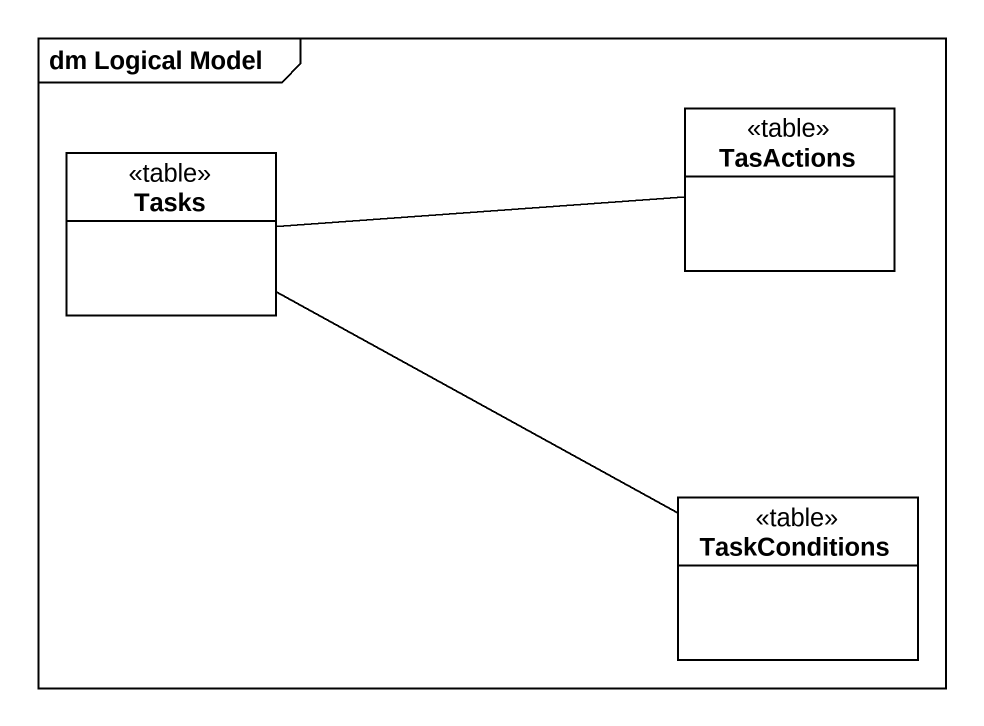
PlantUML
@startuml
mainframe dm Logical Model
hide circle
hide empty members
class TasActions <<table>>
class Tasks <<table>>
class TaskConditions <<table>>
TasActions -left- Tasks
TaskConditions -left- Tasks
@enduml
